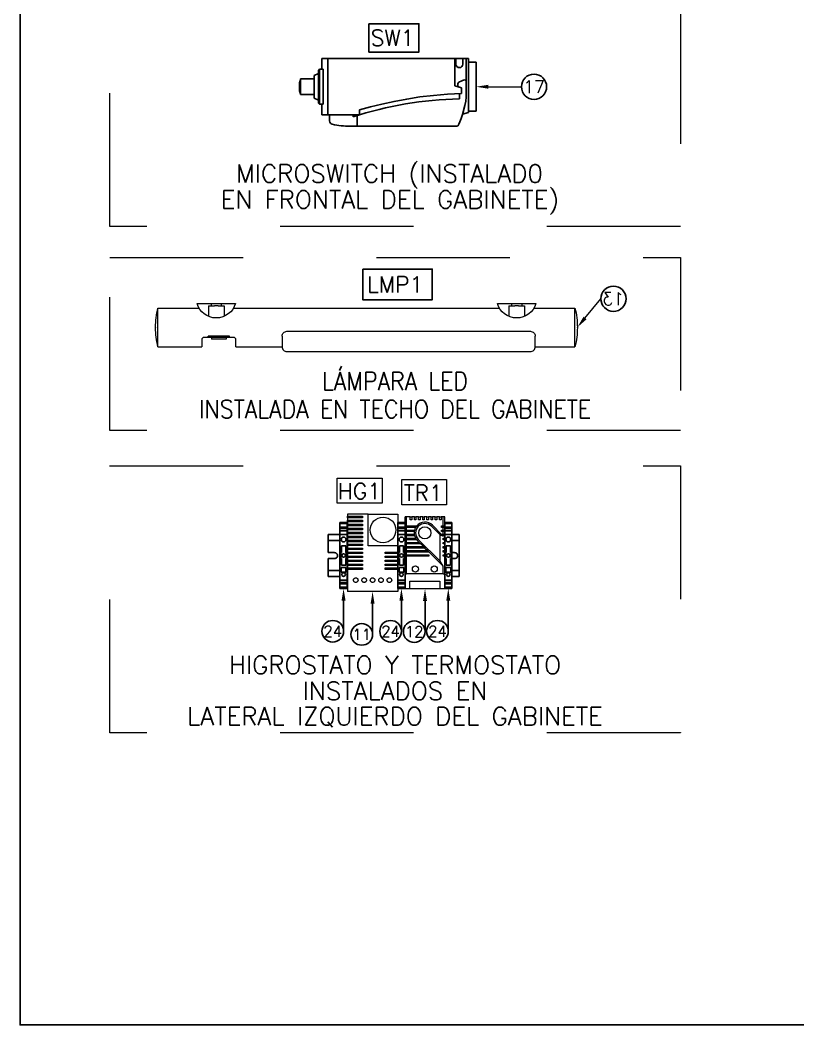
# Model space of a CAD drawing. Header units: millimetres. Extents: x 2205 to 3814, y 620 to 2277.
# Drawn here: x 2205 to 2852, y 620 to 1456 of the extents above; entities that cross this region are included whole.
import ezdxf
from ezdxf import colors
from ezdxf.entities.mleader import LeaderData, LeaderLine
from ezdxf.enums import TextEntityAlignment as Align
from ezdxf.math import Vec2, Vec3

# ---------------------------------------------------------------- set-up
doc = ezdxf.new("R2010")
doc.units = ezdxf.units.MM
doc.set_wipeout_variables(frame=1)
doc.linetypes.add('Dashed', pattern=[2, 1, -1])
for name, color, linetype, lineweight in [('EL-componentes', 7, 'Continuous', 25), ('EL-Cotas', 7, 'Continuous', 18), ('FO-Texto', 7, 'Continuous', 20)]:
    doc.layers.add(name, color=color, linetype=linetype, lineweight=lineweight)
doc.styles.add('ROMANS', font='romans.shx', dxfattribs={"height": 14})
doc.styles.get("Standard").update_dxf_attribs({"font": 'arial.ttf'})

# ---------------------------------------------------------------- blocks, each defined once
blk = doc.blocks.new('RIEL 3')
for p, q in [((32272.09, -4123.48, -129.2), (32381.09, -4123.48, -129.2)), ((32272.09, -4123.48, -129.2), (32272.09, -4138.48, -129.2)), ((32381.09, -4123.48, -129.2), (32381.09, -4158.48, -129.2)), ((32272.09, -4128.48, -129.2), (32381.09, -4128.48, -129.2)), ((32272.09, -4143.48, -129.2), (32277.01, -4143.48, -129.2)), ((32272.09, -4143.48, -129.2), (32272.09, -4158.48, -129.2)), ((32295.07, -4143.48, -129.2), (32302.01, -4143.48, -129.2)), ((32320.07, -4143.48, -129.2), (32327.01, -4143.48, -129.2)), ((32345.07, -4143.48, -129.2), (32352.01, -4143.48, -129.2)), ((32370.07, -4143.48, -129.2), (32377.01, -4143.48, -129.2)), ((32272.09, -4153.48, -129.2), (32381.09, -4153.48, -129.2)), ((32381.09, -4158.48, -129.2), (32272.09, -4158.48, -129.2))]:
    blk.add_line(p, q)
for centre in [(32277.01, -4140.98, -129.2), (32302.01, -4140.98, -129.2), (32327.01, -4140.98, -129.2), (32352.01, -4140.98, -129.2), (32377.01, -4140.98, -129.2)]:
    blk.add_ellipse(centre, major_axis=(2.78, 0), ratio=0.899315, start_param=4.712386, end_param=7.853986)
blk.add_open_spline([(32277.01, -4138.48, -129.2), (32274.55, -4138.48, -129.2), (32272.09, -4138.48, -129.2)], degree=2)
for points in [[(32302.01, -4138.48, -129.2), (32298.54, -4138.48, -129.2), (32295.07, -4138.48, -129.2), (32292.29, -4138.48, -129.2), (32292.29, -4140.98, -129.2), (32292.29, -4143.48, -129.2), (32295.07, -4143.48, -129.2)], [(32327.01, -4138.48, -129.2), (32323.54, -4138.48, -129.2), (32320.07, -4138.48, -129.2), (32317.29, -4138.48, -129.2), (32317.29, -4140.98, -129.2), (32317.29, -4143.48, -129.2), (32320.07, -4143.48, -129.2)], [(32352.01, -4138.48, -129.2), (32348.54, -4138.48, -129.2), (32345.07, -4138.48, -129.2), (32342.29, -4138.48, -129.2), (32342.29, -4140.98, -129.2), (32342.29, -4143.48, -129.2), (32345.07, -4143.48, -129.2)], [(32377.01, -4138.48, -129.2), (32373.54, -4138.48, -129.2), (32370.07, -4138.48, -129.2), (32367.29, -4138.48, -129.2), (32367.29, -4140.98, -129.2), (32367.29, -4143.48, -129.2), (32370.07, -4143.48, -129.2)]]:
    blk.add_rational_spline(points, [1, 1, 1, 0.707107250279, 1, 0.707107250279, 1], degree=2, knots=[0, 0, 0, 1, 1, 2.570795, 2.570795, 4.14159, 4.14159, 4.14159])
blk = doc.blocks.new('02540.3-11-E')
at = {"layer": 'EL-componentes', "color": 7, "lineweight": 18, "extrusion": (-1.22465e-16, -1, -2.22045e-16)}
for p, q in [((-16, 0), (16, 0)), ((-4.22, 0), (-4.22, -2)), ((4.23, 0), (4.23, -2)), ((-48.5, -36), (-48.5, -4)), ((-48.5, -4), (-14.26, -4)), ((-6.5, -2), (-1.5, -2)), ((-6.5, -2), (-6.5, -10.75)), ((1.5, -2), (-1.5, -2)), ((1.5, -2), (6.5, -2)), ((6.5, -2), (6.5, -10.75)), ((14.26, -4), (235.74, -4)), ((234, 0), (266, 0)), ((243.5, -2), (248.5, -2)), ((243.5, -2), (243.5, -10.75)), ((245.78, 0), (245.78, -2)), ((251.5, -2), (248.5, -2)), ((251.5, -2), (256.5, -2)), ((254.23, 0), (254.23, -2)), ((256.5, -2), (256.5, -10.75)), ((264.26, -4), (298.5, -4)), ((298.5, -36), (298.5, -4)), ((-50.5, -19.87), (-50.5, -20.13)), ((58.8, -23.2), (261.4, -23.2)), ((300.5, -20.13), (300.5, -19.87)), ((-11.89, -30), (-11.89, -36)), ((-9.89, -28), (14.19, -28)), ((-6.62, -28), (-6.62, -27.36)), ((10.93, -27.36), (-6.62, -27.36)), ((-3.99, -27.36), (-3.99, -28)), ((8.29, -27.81), (-3.99, -27.81)), ((-3.99, -28), (-3.99, -28.13)), ((8.29, -28.13), (-3.99, -28.13)), ((-3.99, -28.13), (-3.99, -29.85)), ((8.29, -29.85), (-3.99, -29.85)), ((8.29, -27.36), (8.29, -28)), ((8.29, -28), (8.29, -28.13)), ((8.29, -28.13), (8.29, -29.85)), ((10.93, -28), (10.93, -27.36)), ((16.19, -36), (16.19, -30)), ((54.8, -27.2), (54.8, -36)), ((265.4, -36), (265.4, -27.2)), ((-48.5, -36), (-11.89, -36)), ((16.19, -36), (54.8, -36)), ((265.4, -36), (298.5, -36))]:
    blk.add_line(p, q, dxfattribs=at)
at = {"layer": 'EL-componentes', "color": 7, "lineweight": 18, "extrusion": (-1.22465e-16, 1, -2.22045e-16)}
blk.add_line((58.8, -40), (261.4, -40), dxfattribs=at)
at = {"layer": 'EL-componentes', "color": 7, "lineweight": 18, "extrusion": (2.71926e-32, 2.22045e-16, -1)}
for centre, radius, start, end in [((0, 4.57), 16.64, 195.94237, 344.05763), ((-250, 4.57), 16.64, 195.94237, 344.05763), ((-13.5, -19.87), 64, 0, 14.36195), ((-236.5, -19.87), 64, 165.63805, 180), ((-13.5, -19.87), 64, 359.88808, 0), ((-13.5, -20.13), 64, 360, 0.11192), ((-13.5, -20.13), 64, 345.63805, 0), ((-236.5, -20.13), 64, 180, 194.36195), ((-236.5, -19.87), 64, 180, 180.11192), ((-236.5, -20.13), 64, 179.88808, 180)]:
    blk.add_arc(centre, radius, start, end, dxfattribs=at)
at = {"layer": 'EL-componentes', "color": 7, "lineweight": 18}
for points, knots in [([(54.8, -27.2), (54.8, -26.72), (54.89, -26.19), (55.3, -25.18), (55.62, -24.72), (56.35, -24), (56.79, -23.7), (57.77, -23.3), (58.3, -23.2), (58.8, -23.2)], [0.2641052, 0.2641052, 0.2641052, 0.2641052, 0.3279326, 0.3279326, 0.3917599, 0.3917599, 0.4507368, 0.4507368, 0.5097137, 0.5097137, 0.5097137, 0.5097137]), ([(261.4, -23.2), (261.91, -23.2), (262.44, -23.3), (263.43, -23.71), (263.88, -24.02), (264.6, -24.74), (264.91, -25.21), (265.31, -26.2), (265.4, -26.72), (265.4, -27.2)], [0.5097137, 0.5097137, 0.5097137, 0.5097137, 0.569449, 0.569449, 0.6291843, 0.6291843, 0.6922521, 0.6922521, 0.7553199, 0.7553199, 0.7553199, 0.7553199]), ([(-11.89, -30), (-11.89, -29.76), (-11.84, -29.49), (-11.63, -28.97), (-11.46, -28.73), (-11.08, -28.38), (-10.87, -28.24), (-10.4, -28.05), (-10.14, -28), (-9.89, -28)], [0.1416331, 0.1416331, 0.1416331, 0.1416331, 0.1784711, 0.1784711, 0.215309, 0.215309, 0.2445082, 0.2445082, 0.2737074, 0.2737074, 0.2737074, 0.2737074]), ([(14.19, -28), (14.44, -28), (14.7, -28.05), (15.17, -28.24), (15.38, -28.38), (15.76, -28.73), (15.93, -28.97), (16.14, -29.49), (16.19, -29.76), (16.19, -30)], [0.2737074, 0.2737074, 0.2737074, 0.2737074, 0.3029066, 0.3029066, 0.3321057, 0.3321057, 0.3689437, 0.3689437, 0.4057816, 0.4057816, 0.4057816, 0.4057816]), ([(54.8, -36), (54.8, -36.48), (54.89, -37.01), (55.3, -38.02), (55.62, -38.48), (56.35, -39.2), (56.79, -39.5), (57.77, -39.9), (58.3, -40), (58.8, -40)], [0.2641052, 0.2641052, 0.2641052, 0.2641052, 0.3279326, 0.3279326, 0.3917599, 0.3917599, 0.4507368, 0.4507368, 0.5097137, 0.5097137, 0.5097137, 0.5097137]), ([(261.4, -40), (261.91, -40), (262.44, -39.9), (263.43, -39.49), (263.88, -39.18), (264.6, -38.46), (264.91, -37.99), (265.31, -37), (265.4, -36.48), (265.4, -36)], [0.5097137, 0.5097137, 0.5097137, 0.5097137, 0.569449, 0.569449, 0.6291843, 0.6291843, 0.6922521, 0.6922521, 0.7553199, 0.7553199, 0.7553199, 0.7553199])]:
    blk.add_open_spline(points, degree=3, knots=knots, dxfattribs=at)
blk = doc.blocks.new('XCKP2110G11 -L')
at = {"layer": 'EL-componentes', "color": 7, "lineweight": 25}
for p, q in [((3.5, 12.5), (68.5, 12.5)), ((3.5, 7.75), (3.5, 12.5)), ((6.2, -12.5), (6.2, 12.5)), ((62.5, 0.47), (62.5, 12.5)), ((63, 12.5), (63, 10)), ((66, 12.5), (66, 10)), ((67.5, -4.68), (67.5, 12.5)), ((68.5, -11.5), (68.5, 12.5)), ((68.5, 10.85), (72, 10.85)), ((72, -10.85), (72, 10.85)), ((0, 5), (2, 5.93)), ((0, 5), (0, 0)), ((2.5, 7.75), (2, 7.25)), ((2, 7.25), (2, 0)), ((2.5, 7.75), (4.05, 7.75)), ((2.5, 7.75), (2.5, 0)), ((4.05, 7.75), (4.05, -7.75)), ((-6, 0), (-6, 3.5)), ((-6, 3.5), (0, 3.5)), ((-6, 0), (-6, -3.5)), ((0, -5), (0, 0)), ((2, -7.25), (2, 0)), ((2.5, -7.75), (2.5, 0)), ((62.5, 0.47), (65.5, -0.53)), ((-6, -3.5), (0, -3.5)), ((64.5, -5.41), (64.5, -3.04)), ((65.5, -3.02), (65.5, -0.53)), ((0, -5), (2, -5.93)), ((2.5, -7.75), (2, -7.25)), ((2.5, -7.75), (4.05, -7.75)), ((3.5, -12.5), (3.5, -7.75)), ((3.5, -12.5), (20.21, -12.5)), ((6.91, -15.16), (6.91, -12.5)), ((17.33, -12.5), (17.33, -13.43)), ((19.21, -17.5), (19.21, -12.82)), ((20.21, -12.5), (20.21, -10.21)), ((65.9, -12.15), (68.5, -11.5)), ((72, -10.85), (68.5, -10.85)), ((20, -17.5), (16.02, -17.5)), ((20, -17.5), (63.45, -17.5))]:
    blk.add_line(p, q, dxfattribs=at)
at = {"layer": 'EL-componentes', "color": 7, "lineweight": 25, "flags": 128}
for points in [[(63.81, 0.55), (63.81, 0.82), (63.81, 1.29), (63.95, 1.74), (64.14, 1.9), (64.26, 1.98), (64.53, 2.13), (65.33, 2.52), (65.66, 2.68), (65.79, 2.74)], [(65.5, -3.02), (59.19, -3.3), (53.01, -3.82), (46.99, -4.55), (41.15, -5.45), (35.53, -6.5), (30.15, -7.66), (25.03, -8.91), (20.21, -10.21)]]:
    blk.add_lwpolyline(points, dxfattribs=at)
at = {"layer": 'EL-componentes', "color": 7, "lineweight": 25, "extrusion": (0, 0, -1), "flags": 128}
for points in [[(-64.25, -0.11), (-63.89, 0.15), (-63.81, 0.55)], [(-65.79, 2.74), (-65.92, 2.82), (-66.28, 2.97), (-66.85, 3.05), (-67.5, 2.73)], [(-67.5, -4.68), (-67.34, -6.36), (-66.98, -8.28), (-65.87, -12.26), (-65.26, -14.07), (-64.71, -15.58), (-64.27, -16.66), (-64.01, -17.18)], [(-64.01, -17.18), (-63.86, -17.34), (-63.45, -17.5)]]:
    blk.add_lwpolyline(points, dxfattribs=at)
at = {"layer": 'EL-componentes', "color": 7, "lineweight": 25}
for centre, radius, start, end in [((64.5, 10), 1.5, 180, 0), ((6, 0), 12.5, 163.7398, 196.2602), ((66.84, -161.84), 156.45, 90.8573, 108.4491), ((8.41, -15.16), 1.5, 180, 258.4802), ((15.71, 16.17), 33.67, 256.9585, 270.5289)]:
    blk.add_arc(centre, radius, start, end, dxfattribs=at)
blk = doc.blocks.new('KTO 011')
at = {"color": 7, "linetype": 'Continuous', "lineweight": 5}
blk.add_wipeout([(16.5, 0), (-16.5, 0), (-16.5, 60), (15.23, 60), (16.5, 60)], dxfattribs=at)
at = {"color": 7, "linetype": 'Continuous', "lineweight": 9}
for p, q in [((-15.23, 60), (-16.5, 60)), ((-16.5, 52.38), (-16.5, 60)), ((-12.18, 60), (-15.23, 60)), ((-15.23, 52.38), (-15.23, 60)), ((-12.18, 57.46), (-12.18, 60)), ((-12.18, 60), (-10.91, 60)), ((-8.7, 60), (-10.91, 60)), ((-10.91, 60), (-10.91, 57.46)), ((-8.7, 57.46), (-8.7, 60)), ((-8.7, 60), (-7.43, 60)), ((-5.22, 60), (-7.43, 60)), ((-7.43, 60), (-7.43, 57.46)), ((-5.22, 57.46), (-5.22, 60)), ((-5.22, 60), (-3.95, 60)), ((-1.74, 60), (-3.95, 60)), ((-3.95, 60), (-3.95, 57.46)), ((-1.74, 57.46), (-1.74, 60)), ((-1.74, 60), (-0.47, 60)), ((1.74, 60), (-0.47, 60)), ((-0.47, 60), (-0.47, 57.46)), ((1.74, 57.46), (1.74, 60)), ((1.74, 60), (3.01, 60)), ((5.22, 60), (3.01, 60)), ((3.01, 60), (3.01, 57.46)), ((5.22, 57.46), (5.22, 60)), ((5.22, 60), (6.49, 60)), ((8.7, 60), (6.49, 60)), ((6.49, 60), (6.49, 57.46)), ((8.7, 57.46), (8.7, 60)), ((8.7, 60), (9.97, 60)), ((12.19, 60), (9.97, 60)), ((9.97, 60), (9.97, 57.46)), ((12.19, 57.46), (12.19, 60)), ((12.19, 60), (13.45, 60)), ((15.23, 60), (13.45, 60)), ((13.45, 60), (13.45, 57.46)), ((15.23, 52.38), (15.23, 60)), ((16.5, 60), (15.23, 60)), ((16.5, 52.38), (16.5, 60)), ((-16.5, 52.38), (-15.23, 52.38)), ((-16.5, 51.11), (-16.5, 52.38)), ((-15.23, 51.11), (-16.5, 51.11)), ((-16.5, 48.96), (-16.5, 51.11)), ((-15.23, 52.38), (-6.81, 52.38)), ((-7.7, 51.11), (-15.23, 51.11)), ((-15.23, 48.96), (-15.23, 51.11)), ((-10.91, 57.46), (-12.18, 57.46)), ((-7.43, 57.46), (-8.7, 57.46)), ((-3.95, 57.46), (-5.22, 57.46)), ((-0.47, 57.46), (-1.74, 57.46)), ((3.01, 57.46), (1.74, 57.46)), ((6.49, 57.46), (5.22, 57.46)), ((5.45, 52.11), (12.69, 44.87)), ((13.96, 45.28), (6.29, 52.95)), ((9.97, 57.46), (8.7, 57.46)), ((13.45, 57.46), (12.19, 57.46)), ((13.96, 51.11), (13.96, 52.38)), ((13.96, 52.38), (15.23, 52.38)), ((15.23, 51.11), (13.96, 51.11)), ((15.23, 52.38), (16.5, 52.38)), ((15.23, 48.96), (15.23, 51.11)), ((16.5, 51.11), (15.23, 51.11)), ((16.5, 52.38), (16.5, 51.11)), ((16.5, 48.96), (16.5, 51.11)), ((-16.5, 48.96), (-15.23, 48.96)), ((-16.5, 47.69), (-16.5, 48.96)), ((-15.23, 47.69), (-16.5, 47.69)), ((-16.5, 45.54), (-16.5, 47.69)), ((-16.5, 45.54), (-15.23, 45.54)), ((-16.5, 44.27), (-16.5, 45.54)), ((-15.23, 44.27), (-16.5, 44.27)), ((-16.5, 42.12), (-16.5, 44.27)), ((-16.5, 42.12), (-15.23, 42.12)), ((-16.5, 40.85), (-16.5, 42.12)), ((-15.23, 48.96), (-8.59, 48.96)), ((-8.83, 47.69), (-15.23, 47.69)), ((-15.23, 45.54), (-15.23, 47.69)), ((-15.23, 45.54), (-8.82, 45.54)), ((-8.56, 44.27), (-15.23, 44.27)), ((-15.23, 42.12), (-15.23, 44.27)), ((-15.23, 42.12), (-7.64, 42.12)), ((12.69, 44.87), (15.23, 44.01)), ((12.69, 23.08), (12.69, 44.87)), ((13.96, 47.69), (13.96, 48.96)), ((13.96, 48.96), (15.23, 48.96)), ((15.23, 47.69), (13.96, 47.69)), ((13.96, 45.28), (13.96, 45.54)), ((13.96, 45.54), (15.23, 45.54)), ((14.97, 44.27), (13.96, 45.28)), ((15.23, 44.01), (14.97, 44.27)), ((15.23, 44.27), (14.97, 44.27)), ((15.23, 48.96), (16.5, 48.96)), ((15.23, 45.54), (15.23, 47.69)), ((16.5, 47.69), (15.23, 47.69)), ((15.23, 45.54), (16.5, 45.54)), ((15.23, 44.01), (15.23, 44.27)), ((16.5, 44.27), (15.23, 44.27)), ((15.23, 42.12), (16.5, 42.12)), ((15.23, 40.85), (15.23, 42.12)), ((16.5, 48.96), (16.5, 47.69)), ((16.5, 45.54), (16.5, 47.69)), ((16.5, 45.54), (16.5, 44.27)), ((16.5, 42.12), (16.5, 44.27)), ((16.5, 42.12), (16.5, 40.85)), ((-15.23, 40.85), (-16.5, 40.85)), ((-16.5, 38.7), (-16.5, 40.85)), ((-16.5, 38.7), (-15.23, 38.7)), ((-16.5, 37.43), (-16.5, 38.7)), ((-15.23, 37.43), (-16.5, 37.43)), ((-16.5, 35.27), (-16.5, 37.43)), ((-16.5, 35.27), (-15.23, 35.27)), ((-16.5, 34), (-16.5, 35.27)), ((-15.23, 34), (-16.5, 34)), ((-16.5, 31.85), (-16.5, 34)), ((-6.72, 40.85), (-15.23, 40.85)), ((-15.23, 38.7), (-15.23, 40.85)), ((-15.23, 38.7), (-4.6, 38.7)), ((-3.33, 37.43), (-15.23, 37.43)), ((-15.23, 35.27), (-15.23, 37.43)), ((-15.23, 35.27), (-1.18, 35.27)), ((0.09, 34), (-15.23, 34)), ((-15.23, 31.85), (-15.23, 34)), ((-6.29, 40.38), (-4.6, 38.7)), ((12.69, 23.08), (-5.45, 41.22)), ((-4.6, 38.7), (-3.33, 37.43)), ((-3.33, 37.43), (-1.18, 35.27)), ((-1.18, 35.27), (0.09, 34)), ((0.09, 34), (2.24, 31.85)), ((16.5, 40.85), (15.23, 40.85)), ((15.23, 38.7), (16.5, 38.7)), ((15.23, 37.43), (15.23, 38.7)), ((16.5, 37.43), (15.23, 37.43)), ((15.23, 35.27), (16.5, 35.27)), ((15.23, 34), (15.23, 35.27)), ((16.5, 34), (15.23, 34)), ((16.5, 38.7), (16.5, 40.85)), ((16.5, 38.7), (16.5, 37.43)), ((16.5, 35.27), (16.5, 37.43)), ((16.5, 35.27), (16.5, 34)), ((16.5, 31.85), (16.5, 34)), ((-16.5, 31.85), (-15.23, 31.85)), ((-16.5, 30.58), (-16.5, 31.85)), ((-15.23, 30.58), (-16.5, 30.58)), ((-16.5, 28.43), (-16.5, 30.58)), ((-16.5, 28.43), (-15.23, 28.43)), ((-16.5, 27.16), (-16.5, 28.43)), ((-15.23, 27.16), (-16.5, 27.16)), ((-16.5, 11.43), (-16.5, 27.16)), ((-15.23, 31.85), (2.24, 31.85)), ((3.3, 30.58), (-15.23, 30.58)), ((-15.23, 28.43), (-15.23, 30.58)), ((-15.23, 28.43), (3.3, 28.43)), ((3.3, 27.16), (-15.23, 27.16)), ((-15.23, 12.7), (-15.23, 27.16)), ((2.24, 31.85), (3.3, 30.79)), ((3.3, 30.79), (15.23, 18.86)), ((3.3, 30.79), (3.3, 30.58)), ((3.3, 28.43), (3.3, 27.16)), ((15.23, 31.85), (16.5, 31.85)), ((15.23, 30.58), (15.23, 31.85)), ((16.5, 30.58), (15.23, 30.58)), ((15.23, 28.43), (16.5, 28.43)), ((15.23, 27.16), (15.23, 28.43)), ((16.5, 27.16), (15.23, 27.16)), ((16.5, 31.85), (16.5, 30.58)), ((16.5, 28.43), (16.5, 30.58)), ((16.5, 28.43), (16.5, 27.16)), ((16.5, 11.43), (16.5, 27.16)), ((15.23, 18.86), (12.69, 23.08)), ((15.23, 12.7), (15.23, 18.86)), ((-16.5, 11.43), (-15.23, 12.7)), ((-16.5, 0), (-16.5, 11.43)), ((-15.23, 12.7), (15.23, 12.7)), ((15.23, 12.7), (16.5, 11.43)), ((16.5, 11.43), (16.5, 0)), ((-12.38, 0), (-16.5, 0)), ((-12.38, 0), (-12.38, 6.35)), ((-12.38, 6.35), (12.38, 6.35)), ((-8.25, 0), (-12.38, 0)), ((8.25, 0), (-8.25, 0)), ((12.38, 0), (8.25, 0)), ((12.38, 6.35), (12.38, 0)), ((16.5, 0), (12.38, 0))]:
    blk.add_line(p, q, dxfattribs=at)
for centre, radius in [((0, 46.66), 5.08), ((-7.84, 16.51), 2.54), ((7.84, 16.51), 2.54)]:
    blk.add_circle(centre, radius, dxfattribs=at)
for radius, start, end in [(8.89, 150, 165.04678), (7.71, 45, 225), (8.89, 139.9948, 150), (8.89, 45, 139.9948), (8.89, 173.38639, 187.28452), (8.89, 165.04678, 173.38639), (8.89, 187.28452, 195.64367), (8.89, 195.64367, 210.77203), (8.89, 210.77203, 220.88028), (8.89, 220.88028, 225)]:
    blk.add_arc((0, 46.66), radius, start, end, dxfattribs=at)
blk = doc.blocks.new('EFR 012')
at = {"color": 7, "linetype": 'Continuous', "lineweight": 20}
blk.add_wipeout([(-21, 0), (21, 0), (21, 64.5), (-21, 64.5)], dxfattribs=at).dxf.layer = 'EL-componentes'
at = {"layer": 'EL-componentes', "color": 7, "linetype": 'Continuous', "lineweight": 20}
for p, q in [((-3.56, 64.5), (-21, 64.5)), ((-21, 64.5), (-21, 62.72)), ((-21, 62.72), (-8.3, 62.72)), ((-21, 61.45), (-21, 62.72)), ((-8.3, 61.45), (-21, 61.45)), ((-21, 61.45), (-21, 59.41)), ((-21, 59.41), (-8.3, 59.41)), ((-21, 58.14), (-21, 59.41)), ((-8.3, 62.72), (-8.3, 61.45)), ((-8.3, 59.41), (-8.3, 58.14)), ((-3.56, 64.5), (21, 64.5)), ((-3.56, 38.1), (-3.56, 64.5)), ((21, 64.5), (21, 38.1)), ((-8.3, 58.14), (-21, 58.14)), ((-21, 58.14), (-21, 56.1)), ((-21, 56.1), (-8.3, 56.1)), ((-21, 54.83), (-21, 56.1)), ((-8.3, 54.83), (-21, 54.83)), ((-21, 54.83), (-21, 52.79)), ((-21, 52.79), (-8.3, 52.79)), ((-21, 51.52), (-21, 52.79)), ((-8.3, 51.52), (-21, 51.52)), ((-21, 51.52), (-21, 49.48)), ((-8.3, 56.1), (-8.3, 54.83)), ((-8.3, 52.79), (-8.3, 51.52)), ((-21, 49.48), (-8.3, 49.48)), ((-21, 48.21), (-21, 49.48)), ((-8.3, 48.21), (-21, 48.21)), ((-21, 48.21), (-21, 46.17)), ((-21, 46.17), (-8.3, 46.17)), ((-21, 44.9), (-21, 46.17)), ((-8.3, 44.9), (-21, 44.9)), ((-21, 44.9), (-21, 42.86)), ((-21, 42.86), (-8.3, 42.86)), ((-21, 41.59), (-21, 42.86)), ((-8.3, 49.48), (-8.3, 48.21)), ((-8.3, 46.17), (-8.3, 44.9)), ((-8.3, 42.86), (-8.3, 41.59)), ((-8.3, 41.59), (-21, 41.59)), ((-21, 41.59), (-21, 39.55)), ((-21, 39.55), (-8.3, 39.55)), ((-21, 38.28), (-21, 39.55)), ((-8.3, 38.28), (-21, 38.28)), ((-21, 38.28), (-21, 36.24)), ((-21, 36.24), (-8.3, 36.24)), ((-21, 34.97), (-21, 36.24)), ((-8.3, 34.97), (-21, 34.97)), ((-21, 34.97), (-21, 32.93)), ((-8.3, 39.55), (-8.3, 38.28)), ((-8.3, 36.24), (-8.3, 34.97)), ((21, 38.1), (-3.56, 38.1)), ((21, 38.1), (21, 32.93)), ((-21, 32.93), (-8.3, 32.93)), ((-21, 31.66), (-21, 32.93)), ((-8.3, 31.66), (-21, 31.66)), ((-21, 31.66), (-21, 29.62)), ((-21, 29.62), (-8.3, 29.62)), ((-21, 28.35), (-21, 29.62)), ((-8.3, 28.35), (-21, 28.35)), ((-21, 28.35), (-21, 26.31)), ((-21, 26.31), (-8.3, 26.31)), ((-21, 25.04), (-21, 26.31)), ((-8.3, 32.93), (-8.3, 31.66)), ((-8.3, 29.62), (-8.3, 28.35)), ((-8.3, 26.31), (-8.3, 25.04)), ((10.5, 32.93), (21, 32.93)), ((10.5, 31.66), (10.5, 32.93)), ((21, 31.66), (10.5, 31.66)), ((10.5, 29.62), (21, 29.62)), ((10.5, 28.35), (10.5, 29.62)), ((21, 28.35), (10.5, 28.35)), ((10.5, 26.31), (21, 26.31)), ((10.5, 25.04), (10.5, 26.31)), ((21, 32.93), (21, 31.66)), ((21, 31.66), (21, 29.62)), ((21, 29.62), (21, 28.35)), ((21, 28.35), (21, 26.31)), ((21, 26.31), (21, 25.04)), ((-8.3, 25.04), (-21, 25.04)), ((-21, 25.04), (-21, 23)), ((-21, 23), (-8.3, 23)), ((-21, 21.73), (-21, 23)), ((-8.3, 21.73), (-21, 21.73)), ((-21, 21.73), (-21, 19.68)), ((-21, 19.68), (-8.3, 19.68)), ((-21, 18.41), (-21, 19.68)), ((-8.3, 18.41), (-21, 18.41)), ((-21, 18.41), (-21, 0)), ((-8.3, 23), (-8.3, 21.73)), ((-8.3, 19.68), (-8.3, 18.41)), ((21, 25.04), (10.5, 25.04)), ((10.5, 23), (21, 23)), ((10.5, 21.73), (10.5, 23)), ((21, 21.73), (10.5, 21.73)), ((10.5, 19.68), (21, 19.68)), ((10.5, 18.41), (10.5, 19.68)), ((21, 18.41), (10.5, 18.41)), ((21, 25.04), (21, 23)), ((21, 23), (21, 21.73)), ((21, 21.73), (21, 19.68)), ((21, 19.68), (21, 18.41)), ((21, 18.41), (21, 0)), ((-15.9, 9.61), (-15.86, 9.94)), ((-15.89, 9.27), (-15.9, 9.61)), ((-15.81, 8.94), (-15.89, 9.27)), ((-15.86, 9.94), (-15.75, 10.27)), ((-15.68, 8.62), (-15.81, 8.94)), ((-15.75, 10.27), (-15.59, 10.58)), ((-15.49, 8.33), (-15.68, 8.62)), ((-15.59, 10.58), (-15.38, 10.84)), ((-15.38, 10.84), (-15.13, 11.06)), ((-15.13, 11.06), (-14.83, 11.24)), ((-14.83, 11.24), (-14.5, 11.36)), ((-14.5, 11.36), (-14.17, 11.42)), ((-14.17, 11.42), (-13.83, 11.42)), ((-13.83, 11.42), (-13.5, 11.36)), ((-13.5, 11.36), (-13.17, 11.24)), ((-13.17, 11.24), (-12.87, 11.06)), ((-12.87, 11.06), (-12.62, 10.84)), ((-12.62, 10.84), (-12.41, 10.58)), ((-12.32, 8.62), (-12.51, 8.33)), ((-12.41, 10.58), (-12.25, 10.27)), ((-12.19, 8.94), (-12.32, 8.62)), ((-12.25, 10.27), (-12.14, 9.94)), ((-12.11, 9.27), (-12.19, 8.94)), ((-12.14, 9.94), (-12.1, 9.61)), ((-12.1, 9.61), (-12.11, 9.27)), ((-8.9, 9.61), (-8.86, 9.94)), ((-8.89, 9.27), (-8.9, 9.61)), ((-8.81, 8.94), (-8.89, 9.27)), ((-8.86, 9.94), (-8.75, 10.27)), ((-8.68, 8.62), (-8.81, 8.94)), ((-8.75, 10.27), (-8.59, 10.58)), ((-8.49, 8.33), (-8.68, 8.62)), ((-8.59, 10.58), (-8.38, 10.84)), ((-8.38, 10.84), (-8.13, 11.06)), ((-8.13, 11.06), (-7.83, 11.24)), ((-7.83, 11.24), (-7.5, 11.36)), ((-7.5, 11.36), (-7.17, 11.42)), ((-7.17, 11.42), (-6.83, 11.42)), ((-6.83, 11.42), (-6.5, 11.36)), ((-6.5, 11.36), (-6.17, 11.24)), ((-6.17, 11.24), (-5.87, 11.06)), ((-5.87, 11.06), (-5.62, 10.84)), ((-5.62, 10.84), (-5.41, 10.58)), ((-5.32, 8.62), (-5.51, 8.33)), ((-5.41, 10.58), (-5.25, 10.27)), ((-5.19, 8.94), (-5.32, 8.62)), ((-5.25, 10.27), (-5.14, 9.94)), ((-5.11, 9.27), (-5.19, 8.94)), ((-5.14, 9.94), (-5.1, 9.61)), ((-5.1, 9.61), (-5.11, 9.27)), ((-1.9, 9.61), (-1.86, 9.94)), ((-1.89, 9.27), (-1.9, 9.61)), ((-1.81, 8.94), (-1.89, 9.27)), ((-1.86, 9.94), (-1.75, 10.27)), ((-1.68, 8.62), (-1.81, 8.94)), ((-1.75, 10.27), (-1.59, 10.58)), ((-1.49, 8.33), (-1.68, 8.62)), ((-1.59, 10.58), (-1.38, 10.84)), ((-1.38, 10.84), (-1.13, 11.06)), ((-1.13, 11.06), (-0.83, 11.24)), ((-0.83, 11.24), (-0.5, 11.36)), ((-0.5, 11.36), (-0.17, 11.42)), ((-0.17, 11.42), (0.17, 11.42)), ((0.17, 11.42), (0.5, 11.36)), ((0.5, 11.36), (0.83, 11.24)), ((0.83, 11.24), (1.13, 11.06)), ((1.13, 11.06), (1.38, 10.84)), ((1.38, 10.84), (1.59, 10.58)), ((1.68, 8.62), (1.49, 8.33)), ((1.59, 10.58), (1.75, 10.27)), ((1.81, 8.94), (1.68, 8.62)), ((1.75, 10.27), (1.86, 9.94)), ((1.89, 9.27), (1.81, 8.94)), ((1.86, 9.94), (1.9, 9.61)), ((1.9, 9.61), (1.89, 9.27)), ((5.1, 9.61), (5.14, 9.94)), ((5.11, 9.27), (5.1, 9.61)), ((5.19, 8.94), (5.11, 9.27)), ((5.14, 9.94), (5.25, 10.27)), ((5.32, 8.62), (5.19, 8.94)), ((5.25, 10.27), (5.41, 10.58)), ((5.51, 8.33), (5.32, 8.62)), ((5.41, 10.58), (5.62, 10.84)), ((5.62, 10.84), (5.87, 11.06)), ((5.87, 11.06), (6.17, 11.24)), ((6.17, 11.24), (6.5, 11.36)), ((6.5, 11.36), (6.83, 11.42)), ((6.83, 11.42), (7.17, 11.42)), ((7.17, 11.42), (7.5, 11.36)), ((7.5, 11.36), (7.83, 11.24)), ((7.83, 11.24), (8.13, 11.06)), ((8.13, 11.06), (8.38, 10.84)), ((8.38, 10.84), (8.59, 10.58)), ((8.68, 8.62), (8.49, 8.33)), ((8.59, 10.58), (8.75, 10.27)), ((8.81, 8.94), (8.68, 8.62)), ((8.75, 10.27), (8.86, 9.94)), ((8.89, 9.27), (8.81, 8.94)), ((8.86, 9.94), (8.9, 9.61)), ((8.9, 9.61), (8.89, 9.27)), ((12.1, 9.61), (12.14, 9.94)), ((12.11, 9.27), (12.1, 9.61)), ((12.19, 8.94), (12.11, 9.27)), ((12.14, 9.94), (12.25, 10.27)), ((12.32, 8.62), (12.19, 8.94)), ((12.25, 10.27), (12.41, 10.58)), ((12.51, 8.33), (12.32, 8.62)), ((12.41, 10.58), (12.62, 10.84)), ((12.62, 10.84), (12.87, 11.06)), ((12.87, 11.06), (13.17, 11.24)), ((13.17, 11.24), (13.5, 11.36)), ((13.5, 11.36), (13.83, 11.42)), ((13.83, 11.42), (14.17, 11.42)), ((14.17, 11.42), (14.5, 11.36)), ((14.5, 11.36), (14.83, 11.24)), ((14.83, 11.24), (15.13, 11.06)), ((15.13, 11.06), (15.38, 10.84)), ((15.38, 10.84), (15.59, 10.58)), ((15.68, 8.62), (15.49, 8.33)), ((15.59, 10.58), (15.75, 10.27)), ((15.81, 8.94), (15.68, 8.62)), ((15.75, 10.27), (15.86, 9.94)), ((15.89, 9.27), (15.81, 8.94)), ((15.86, 9.94), (15.9, 9.61)), ((15.9, 9.61), (15.89, 9.27)), ((21, 0), (-21, 0)), ((-15.26, 8.09), (-15.49, 8.33)), ((-14.98, 7.89), (-15.26, 8.09)), ((-14.67, 7.74), (-14.98, 7.89)), ((-14.34, 7.65), (-14.67, 7.74)), ((-14, 7.62), (-14.34, 7.65)), ((-13.66, 7.65), (-14, 7.62)), ((-13.33, 7.74), (-13.66, 7.65)), ((-13.02, 7.89), (-13.33, 7.74)), ((-12.74, 8.09), (-13.02, 7.89)), ((-12.51, 8.33), (-12.74, 8.09)), ((-8.26, 8.09), (-8.49, 8.33)), ((-7.98, 7.89), (-8.26, 8.09)), ((-7.67, 7.74), (-7.98, 7.89)), ((-7.34, 7.65), (-7.67, 7.74)), ((-7, 7.62), (-7.34, 7.65)), ((-6.66, 7.65), (-7, 7.62)), ((-6.33, 7.74), (-6.66, 7.65)), ((-6.02, 7.89), (-6.33, 7.74)), ((-5.74, 8.09), (-6.02, 7.89)), ((-5.51, 8.33), (-5.74, 8.09)), ((-1.26, 8.09), (-1.49, 8.33)), ((-0.98, 7.89), (-1.26, 8.09)), ((-0.67, 7.74), (-0.98, 7.89)), ((-0.34, 7.65), (-0.67, 7.74)), ((0, 7.62), (-0.34, 7.65)), ((0.34, 7.65), (0, 7.62)), ((0.67, 7.74), (0.34, 7.65)), ((0.98, 7.89), (0.67, 7.74)), ((1.26, 8.09), (0.98, 7.89)), ((1.49, 8.33), (1.26, 8.09)), ((5.74, 8.09), (5.51, 8.33)), ((6.02, 7.89), (5.74, 8.09)), ((6.33, 7.74), (6.02, 7.89)), ((6.66, 7.65), (6.33, 7.74)), ((7, 7.62), (6.66, 7.65)), ((7.34, 7.65), (7, 7.62)), ((7.67, 7.74), (7.34, 7.65)), ((7.98, 7.89), (7.67, 7.74)), ((8.26, 8.09), (7.98, 7.89)), ((8.49, 8.33), (8.26, 8.09)), ((12.74, 8.09), (12.51, 8.33)), ((13.02, 7.89), (12.74, 8.09)), ((13.33, 7.74), (13.02, 7.89)), ((13.66, 7.65), (13.33, 7.74)), ((14, 7.62), (13.66, 7.65)), ((14.34, 7.65), (14, 7.62)), ((14.67, 7.74), (14.34, 7.65)), ((14.98, 7.89), (14.67, 7.74)), ((15.26, 8.09), (14.98, 7.89)), ((15.49, 8.33), (15.26, 8.09))]:
    blk.add_line(p, q, dxfattribs=at)
blk.add_circle((8.72, 51.31), 10.67, dxfattribs=at)
blk = doc.blocks.new('1492-erl35')
at = {"color": 7, "linetype": 'Continuous', "lineweight": 20}
blk.add_wipeout([(0, -27.5), (6, -27.5), (6, 27.5), (0, 27.5)], dxfattribs=at).dxf.layer = 'EL-componentes'
at = {"layer": 'EL-componentes', "color": 7, "linetype": 'Continuous'}
for p, q in [((6, 27.5), (0, 27.5)), ((0, 27.5), (0, -27.5)), ((6, 26.5), (0, 26.5)), ((6, -27.5), (6, 27.5)), ((0, 23.5), (6, 23.5)), ((0, 22.5), (6, 22.5)), ((0, 20.5), (6, 20.5)), ((6, 17.5), (0, 17.5)), ((0.8, -2.5), (0.8, 2.5)), ((0.8, 2.5), (1.3, 2.5)), ((4.8, 8), (1.3, 8)), ((1.3, 8), (1.3, 2.5)), ((4.8, 2.5), (4.8, 8)), ((5.3, 2.5), (4.8, 2.5)), ((5.3, -2.5), (5.3, 2.5)), ((1.3, -2.5), (0.8, -2.5)), ((1.3, -2.5), (1.3, -8)), ((1.3, -8), (4.8, -8)), ((4.8, -8), (4.8, -2.5)), ((4.8, -8), (4.8, -2.5)), ((4.8, -2.5), (5.3, -2.5)), ((5, -9.91), (1, -9.91)), ((1, -9.91), (1, -13.91)), ((1, -13.91), (5, -13.91)), ((5, -13.91), (5, -9.91)), ((6, -20.5), (0, -20.5)), ((6, -22.5), (0, -22.5)), ((6, -23.5), (0, -23.5)), ((0, -26.5), (6, -26.5)), ((0, -27.5), (6, -27.5))]:
    blk.add_line(p, q, dxfattribs=at)
for centre, radius in [((3.05, 13.29), 2), ((3.05, 0), 1.5), ((3, -15.9), 1.5)]:
    blk.add_circle(centre, radius, dxfattribs=at)
blk = doc.blocks.new('_TagCircle')
at = {"linetype": 'Continuous', "transparency": 16777216}
blk.add_wipeout([(-0.09, 3), (-0.28, 2.99), (-0.47, 2.96), (-0.65, 2.93), (-0.84, 2.88), (-1.02, 2.82), (-1.19, 2.75), (-1.36, 2.67), (-1.53, 2.58), (-1.69, 2.48), (-1.84, 2.37), (-1.98, 2.25), (-2.12, 2.12), (-2.25, 1.98), (-2.37, 1.84), (-2.48, 1.69), (-2.58, 1.53), (-2.67, 1.36), (-2.75, 1.19), (-2.82, 1.02), (-2.88, 0.84), (-2.93, 0.65), (-2.96, 0.47), (-2.99, 0.28), (-3, 0.09), (-3, -0.09), (-2.99, -0.28), (-2.96, -0.47), (-2.93, -0.65), (-2.88, -0.84), (-2.82, -1.02), (-2.75, -1.19), (-2.67, -1.36), (-2.58, -1.53), (-2.48, -1.69), (-2.37, -1.84), (-2.25, -1.98), (-2.12, -2.12), (-1.98, -2.25), (-1.84, -2.37), (-1.69, -2.48), (-1.53, -2.58), (-1.36, -2.67), (-1.19, -2.75), (-1.02, -2.82), (-0.84, -2.88), (-0.65, -2.93), (-0.47, -2.96), (-0.28, -2.99), (-0.09, -3), (0, -3), (0.09, -3), (0.28, -2.99), (0.47, -2.96), (0.65, -2.93), (0.84, -2.88), (1.02, -2.82), (1.19, -2.75), (1.36, -2.67), (1.53, -2.58), (1.69, -2.48), (1.84, -2.37), (1.98, -2.25), (1.98, -2.25), (2.12, -2.12), (2.25, -1.98), (2.37, -1.84), (2.48, -1.69), (2.58, -1.53), (2.67, -1.36), (2.75, -1.19), (2.82, -1.02), (2.88, -0.84), (2.93, -0.65), (2.96, -0.47), (2.99, -0.28), (3, 0), (3, 0.09), (2.99, 0.28), (2.98, 0.38), (2.96, 0.47), (2.93, 0.65), (2.88, 0.84), (2.82, 1.02), (2.75, 1.19), (2.67, 1.36), (2.58, 1.53), (2.48, 1.69), (2.37, 1.84), (2.25, 1.98), (2.12, 2.12), (1.98, 2.25), (1.84, 2.37), (1.69, 2.48), (1.55, 2.58), (1.36, 2.67), (1.19, 2.75), (1.02, 2.82), (0.84, 2.88), (0.65, 2.93), (0.47, 2.96), (0.28, 2.99), (0.09, 3)], dxfattribs=at)
at = {"color": 0, "linetype": 'ByBlock', "lineweight": -2, "transparency": 16777216}
blk.add_circle((0, 0), 3, dxfattribs=at)
at = {"layer": 'EL-Cotas', "color": 0, "transparency": 16777216, "style": 'ROMANS'}
blk.add_attdef('#', text='', height=3, dxfattribs=at).set_placement((0, -1.5), align=Align.CENTER)

msp = doc.modelspace()

# ---------------------------------------------------------------- linework, layer by layer
at = {"layer": 'EL-componentes'}
for points in [[(2494.916, 1453.09), (2536.566, 1453.09), (2536.566, 1429.457), (2494.916, 1429.457)], [(2489.722, 1248.879), (2547.573, 1248.879), (2547.573, 1223.341), (2489.722, 1223.341)]]:
    msp.add_lwpolyline(points, close=True, dxfattribs=at)
at = {"layer": 'EL-Cotas', "linetype": 'Dashed', "lineweight": 5, "ltscale": 111}
for points in [[(2279.198, 1464.228), (2754.043, 1464.144), (2754.043, 1284.299), (2279.198, 1284.299)], [(2279.198, 1258.636), (2754.043, 1258.636), (2754.043, 1114.53), (2279.198, 1114.53)]]:
    msp.add_lwpolyline(points, close=True, dxfattribs=at)
at = {"layer": 'EL-Cotas', "linetype": 'Continuous', "lineweight": 5, "ltscale": 0.1}
for points in [[(2468.546, 1074.816), (2505.841, 1074.816), (2505.841, 1053.88), (2468.546, 1053.88)], [(2522.158, 1073.541), (2559.453, 1073.541), (2559.453, 1052.605), (2522.158, 1052.605)]]:
    msp.add_lwpolyline(points, close=True, dxfattribs=at)

# ---------------------------------------------------------------- block references
at = {"color": 7, "linetype": 'Continuous', "lineweight": 5}
msp.add_blockref('RIEL 3', (-29811.037, 5151.324, 255.4), dxfattribs=at)
at = {"layer": 'EL-componentes', "xscale": 1.875, "yscale": 1.875, "zscale": 1.875}
msp.add_blockref('XCKP2110G11 -L', (2449.216, 1400.657), dxfattribs=at)
at = {"layer": 'EL-componentes'}
msp.add_blockref('02540.3-11-E', (2367.853, 1220.246), dxfattribs=at)

# ---------------------------------------------------------------- texts
at = {"layer": 'EL-Cotas', "linetype": 'Continuous', "style": 'ROMANS'}
for s, p in [('SW1', (2496.422, 1434.767)), ('LMP1', (2493.515, 1229.409))]:
    msp.add_text(s, height=13.2408, dxfattribs=at).set_placement(p)
for s, p in [('MICROSWITCH (INSTALAD0', (2512.093, 1320.914)), ('EN FRONTAL DEL GABINETE)', (2512.4, 1299.299))]:
    msp.add_text(s, height=15, dxfattribs=at).set_placement(p, align=Align.CENTER)
for s, p in [('HG1', (2469.115, 1064.017)), ('TR1', (2523.915, 1062.496))]:
    msp.add_text(s, height=13.2408, dxfattribs=at).set_placement(p, align=Align.MIDDLE_LEFT)
for s, p in [('HIGROSTATO Y TERMOSTATO', (2516.621, 919.262)), ('INSTALADOS EN', (2516.621, 897.712)), ('LATERAL IZQUIERDO DEL GABINETE', (2516.621, 876.522))]:
    msp.add_text(s, height=15, dxfattribs=at).set_placement(p, align=Align.MIDDLE_CENTER)
at = {"layer": 'FO-Texto', "linetype": 'Continuous', "style": 'ROMANS', "width": 0.9}
for s, p in [('LÁMPARA LED', (2516.621, 1155.599)), ('INSTALADA EN TECHO DEL GABINETE', (2516.621, 1132.334))]:
    msp.add_text(s, height=15, dxfattribs=at).set_placement(p, align=Align.MIDDLE_CENTER)

# ---------------------------------------------------------------- leaders
at = {"layer": 'EL-Cotas', "color": 7, "linetype": 'Continuous', "lineweight": 5, "ltscale": 0.1}
ml = msp.add_multileader_block('Standard', dxfattribs=at)
ml.set_content('_TagCircle', color=7, scale=3.5)
ml.set_attribute('#', '17', width=0)
ml.set_leader_properties(color=256, linetype='ByLayer', lineweight=-1)
ml.build(insert=Vec2(0, 0))
ml.multileader.update_dxf_attribs({"has_dogleg": 0, "text_right_attachment_type": 6, "dogleg_length": 1, "arrow_head_size": 10, "scale": 2})
ctx = ml.context
ctx.base_point, ctx.scale, ctx.char_height, ctx.arrow_head_size, ctx.landing_gap_size, ctx.plane_origin = Vec3(2621.799, 1400.649), 2, 8, 10, 4, Vec3(2584.089, 1464.827)
ctx.right_attachment = 6
notes = []
notes.append((ctx, [(0, (1, 1, 0), (2619.799, 1400.649), (1, 0), 2, [(0, [(2584.216, 1400.657)], 0, [])])]))
ctx.block.insert = Vec3(2632.299, 1400.649)
ml = msp.add_multileader_block('Standard', dxfattribs=at)
ml.set_content('_TagCircle', color=7, scale=-3.5)
ml.set_attribute('#', '13', width=0)
ml.set_leader_properties(color=256, linetype='ByLayer', lineweight=-1)
ml.build(insert=Vec2(0, 0))
ml.multileader.update_dxf_attribs({"has_dogleg": 0, "text_right_attachment_type": 6, "dogleg_length": 1, "arrow_head_size": 10, "scale": 2})
ctx = ml.context
ctx.base_point, ctx.scale, ctx.char_height, ctx.arrow_head_size, ctx.landing_gap_size, ctx.plane_origin = Vec3(2687.877, 1224.18), 2, 8, 10, 4, Vec3(2691.14, 1238.658)
ctx.right_attachment, ctx.text_align_type = 6, 2
notes.append((ctx, [(0, (1, 1, 0), (2685.877, 1224.18), (1, 0), 2, [(0, [(2668.353, 1200.371)], 0, [])])]))
ctx.block.insert, ctx.block.scale = Vec3(2698.377, 1224.18), Vec3(-3.5, 3.5, 3.5)
for ctx, leaders in notes:
    for number, flags, end, landing, length, lines in leaders:
        leader = LeaderData()
        leader.index, (leader.has_last_leader_line, leader.has_dogleg_vector, leader.attachment_direction) = number, flags
        leader.last_leader_point, leader.dogleg_vector, leader.dogleg_length = Vec3(end), Vec3(landing), length
        for number, points, colour, breaks in lines:
            line = LeaderLine()
            line.index, line.vertices, line.color, line.breaks = number, Vec3.list(points), colors.encode_raw_color(colour), breaks
            leader.lines.append(line)
        ctx.leaders.append(leader)

# ---------------------------------------------------------------- next in the draw order: block references
at = {"linetype": 'Continuous', "lineweight": 30}
for name, p in [('EFR 012', (2497.945, 980.326)), ('KTO 011', (2541.445, 982.623))]:
    msp.add_blockref(name, p, dxfattribs=at)

# ---------------------------------------------------------------- next in the draw order: block references
at = {"color": 7, "linetype": 'Continuous', "lineweight": 5}
for p in [(2470.793, 1010.426), (2518.945, 1010.426), (2557.945, 1010.426)]:
    msp.add_blockref('1492-erl35', p, dxfattribs=at)

# ---------------------------------------------------------------- next in the draw order: linework, layer by layer
msp.add_lwpolyline([(2204.632, 2276.575), (3814.151, 2276.575), (3814.151, 619.608), (2204.632, 619.608)], close=True)
at = {"layer": 'EL-Cotas', "linetype": 'Dashed', "lineweight": 5, "ltscale": 111}
msp.add_lwpolyline([(2279.198, 1085.142), (2754.043, 1085.142), (2754.043, 862.802), (2279.198, 862.802)], close=True, dxfattribs=at)

# ---------------------------------------------------------------- next in the draw order: leaders
at = {"layer": 'EL-Cotas'}
ml = msp.add_multileader_block('Standard', dxfattribs=at)
ml.set_content('_TagCircle', color=256, scale=3)
ml.set_attribute('#', '24', width=0)
ml.set_leader_properties()
ml.build(insert=Vec2(0, 0))
ml.multileader.update_dxf_attribs({"has_dogleg": 0, "text_right_attachment_type": 6, "dogleg_length": 4, "arrow_head_size": 10})
ctx = ml.context
ctx.base_point, ctx.arrow_head_size, ctx.plane_origin = Vec3(2455.793, 947.313), 10, Vec3(2483.415, 994.449)
ctx.right_attachment = 6
notes = []
notes.append((ctx, [(1, (1, 1, 0), (2479.223, 947.313), (-1, 0), 5.43, [(0, [(2473.793, 982.926)], 0, [])])]))
ctx.block.insert = Vec3(2464.793, 947.313)
ml = msp.add_multileader_block('Standard', dxfattribs=at)
ml.set_content('_TagCircle', color=256, scale=3)
ml.set_attribute('#', '11', width=0)
ml.set_leader_properties()
ml.build(insert=Vec2(0, 0))
ml.multileader.update_dxf_attribs({"has_dogleg": 0, "text_right_attachment_type": 6, "dogleg_length": 4, "arrow_head_size": 10})
ctx = ml.context
ctx.base_point, ctx.arrow_head_size, ctx.plane_origin = Vec3(2479.945, 944.713), 10, Vec3(2507.566, 991.849)
ctx.right_attachment = 6
notes.append((ctx, [(1, (1, 1, 0), (2503.374, 944.713), (-1, 0), 5.43, [(0, [(2497.945, 980.326)], 0, [])])]))
ctx.block.insert = Vec3(2488.945, 944.713)
ml = msp.add_multileader_block('Standard', dxfattribs=at)
ml.set_content('_TagCircle', color=256, scale=3)
ml.set_attribute('#', '24', width=0)
ml.set_leader_properties()
ml.build(insert=Vec2(0, 0))
ml.multileader.update_dxf_attribs({"has_dogleg": 0, "text_right_attachment_type": 6, "dogleg_length": 4, "arrow_head_size": 10})
ctx = ml.context
ctx.base_point, ctx.arrow_head_size, ctx.plane_origin = Vec3(2503.945, 947.313), 10, Vec3(2531.566, 994.449)
ctx.right_attachment = 6
notes.append((ctx, [(1, (1, 1, 0), (2527.374, 947.313), (-1, 0), 5.43, [(0, [(2521.945, 982.926)], 0, [])])]))
ctx.block.insert = Vec3(2512.945, 947.313)
ml = msp.add_multileader_block('Standard', dxfattribs=at)
ml.set_content('_TagCircle', color=256, scale=3)
ml.set_attribute('#', '12', width=0)
ml.set_leader_properties()
ml.build(insert=Vec2(0, 0))
ml.multileader.update_dxf_attribs({"has_dogleg": 0, "text_right_attachment_type": 6, "dogleg_length": 4, "arrow_head_size": 10})
ctx = ml.context
ctx.base_point, ctx.arrow_head_size, ctx.plane_origin = Vec3(2523.572, 947.01), 10, Vec3(2551.193, 994.146)
ctx.right_attachment = 6
notes.append((ctx, [(1, (1, 1, 0), (2547.001, 947.01), (-1, 0), 5.43, [(0, [(2541.572, 982.623)], 0, [])])]))
ctx.block.insert = Vec3(2532.572, 947.01)
ml = msp.add_multileader_block('Standard', dxfattribs=at)
ml.set_content('_TagCircle', color=256, scale=3)
ml.set_attribute('#', '24', width=0)
ml.set_leader_properties()
ml.build(insert=Vec2(0, 0))
ml.multileader.update_dxf_attribs({"has_dogleg": 0, "text_right_attachment_type": 6, "dogleg_length": 4, "arrow_head_size": 10})
ctx = ml.context
ctx.base_point, ctx.arrow_head_size, ctx.plane_origin = Vec3(2542.945, 947.313), 10, Vec3(2570.566, 994.449)
ctx.right_attachment = 6
notes.append((ctx, [(1, (1, 1, 0), (2566.374, 947.313), (-1, 0), 5.43, [(0, [(2560.945, 982.926)], 0, [])])]))
ctx.block.insert = Vec3(2551.945, 947.313)
for ctx, leaders in notes:
    for number, flags, end, landing, length, lines in leaders:
        leader = LeaderData()
        leader.index, (leader.has_last_leader_line, leader.has_dogleg_vector, leader.attachment_direction) = number, flags
        leader.last_leader_point, leader.dogleg_vector, leader.dogleg_length = Vec3(end), Vec3(landing), length
        for number, points, colour, breaks in lines:
            line = LeaderLine()
            line.index, line.vertices, line.color, line.breaks = number, Vec3.list(points), colors.encode_raw_color(colour), breaks
            leader.lines.append(line)
        ctx.leaders.append(leader)

doc.saveas('drawing.dxf')
